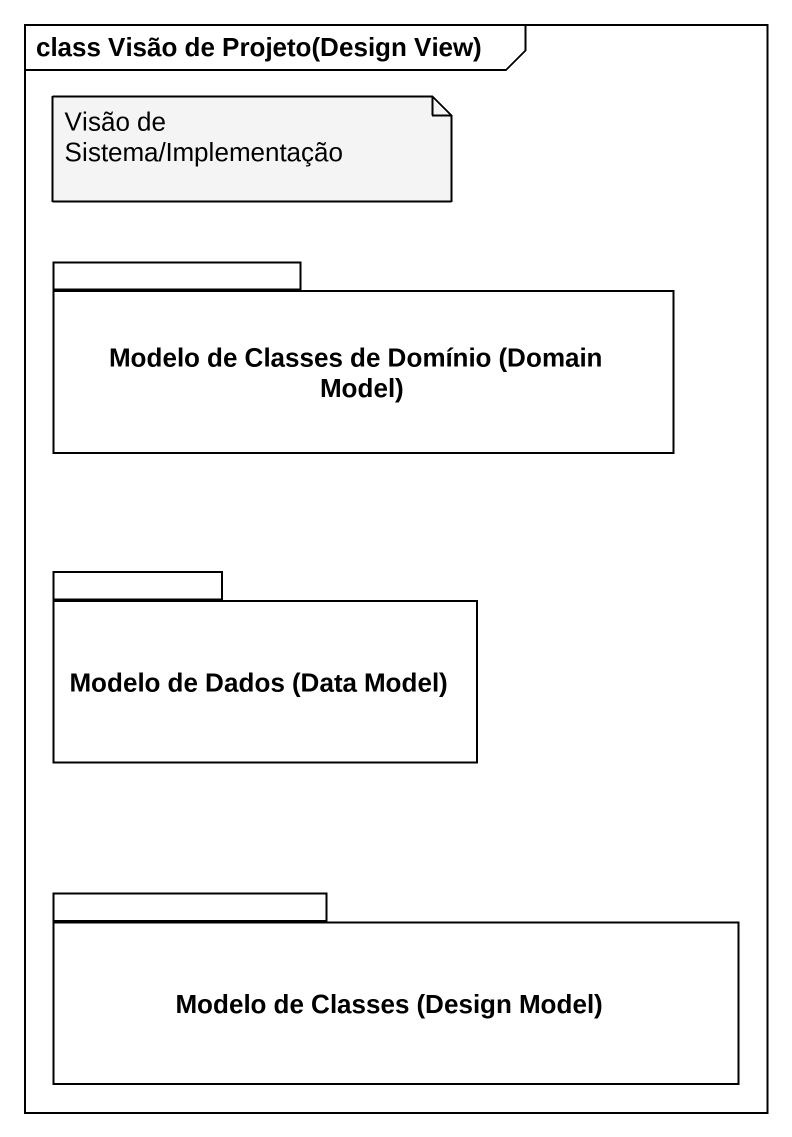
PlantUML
@startuml
mainframe class Visão de Projeto(Design View)
package "Modelo de Classes de Domínio (Domain Model)" as Modelo_de_Classes_de {
}
package "Modelo de Dados (Data Model)" as Modelo_de_Dados_Data_Model {
}
package "Modelo de Classes (Design Model)" as Modelo_de_Classes_Design {
}
note as N1
  Visão de Sistema/Implementação
end note
@enduml
